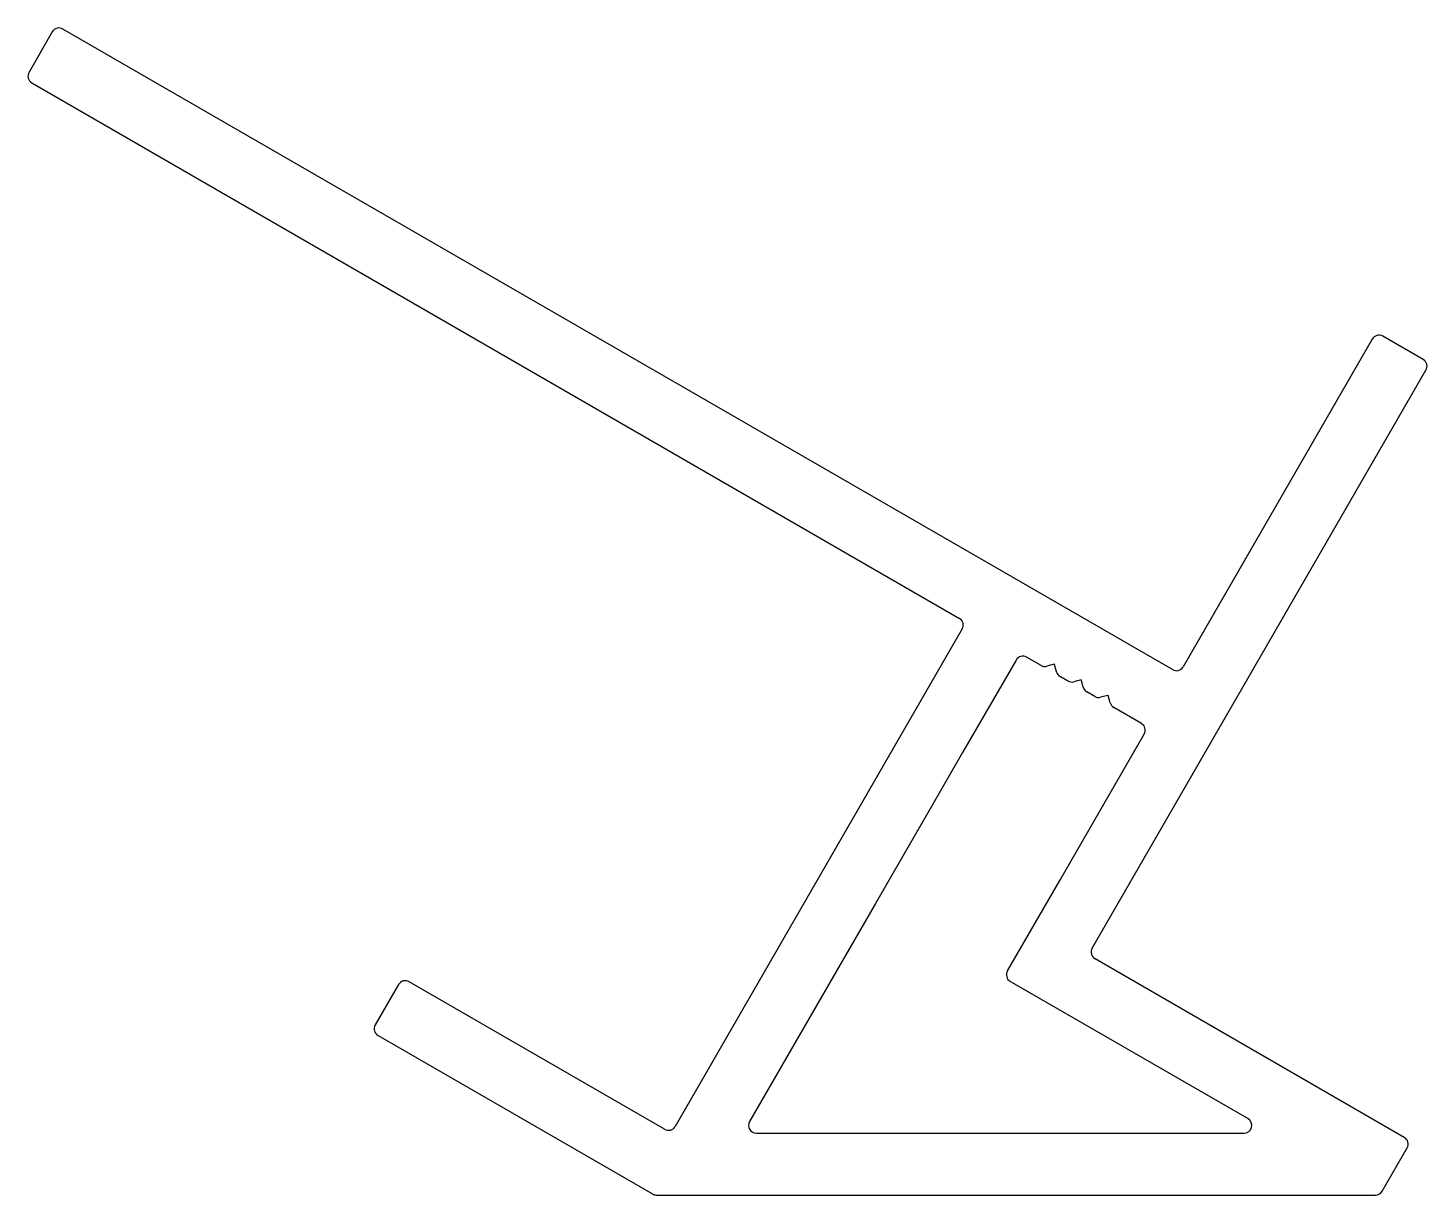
# Model space of a CAD drawing. Extents: x -21.1 to 24, y 6.6 to 44.2.
import ezdxf

# ---------------------------------------------------------------- set-up
doc = ezdxf.new("R2010")
doc.units = 0
doc.layers.add('1', color=7, linetype='CONTINUOUS')

msp = doc.modelspace()

# ---------------------------------------------------------------- linework, layer by layer
at = {"layer": '1', "color": 7}
for p, q in [((15.775, 23.551), (-19.964, 44.184)), ((-20.305, 44.093), (-21.055, 42.794)), ((-20.964, 42.452), (8.914, 25.202)), ((23.851, 33.539), (22.552, 34.289)), ((22.21, 34.197), (16.116, 23.642)), ((13.192, 14.578), (23.942, 33.197)), ((9.006, 24.861), (-0.244, 8.839)), ((23.243, 8.486), (13.284, 14.236)), ((-9.155, 13.406), (-9.905, 12.107)), ((-0.586, 8.748), (-8.813, 13.498)), ((-9.813, 11.766), (-0.974, 6.663)), ((22.532, 6.754), (23.335, 8.145)), ((-0.849, 6.629), (22.315, 6.629))]:
    msp.add_line(p, q, dxfattribs=at)
at = {"layer": '1', "color": 7, "linetype": 'CONTINUOUS'}
for p, q in [((11.542, 23.685), (11.079, 23.952)), ((10.738, 23.861), (9.017, 20.88)), ((11.542, 23.685), (11.542, 23.685)), ((11.965, 23.723), (11.731, 23.66)), ((12.038, 23.484), (11.975, 23.717)), ((12.408, 23.185), (12.154, 23.332)), ((12.154, 23.332), (12.408, 23.185)), ((12.408, 23.185), (12.154, 23.332)), ((12.154, 23.332), (12.408, 23.185)), ((12.408, 23.185), (12.154, 23.332)), ((12.831, 23.223), (12.597, 23.16)), ((12.904, 22.984), (12.841, 23.217)), ((13.274, 22.685), (13.02, 22.832)), ((13.697, 22.723), (13.463, 22.66)), ((13.769, 22.484), (13.707, 22.717)), ((14.775, 21.819), (13.886, 22.332)), ((12.145, 16.764), (14.866, 21.477)), ((9.017, 20.88), (8.017, 19.148)), ((8.017, 19.148), (6.208, 16.015)), ((10.462, 13.848), (12.145, 16.764)), ((6.208, 16.015), (2.157, 8.998)), ((18.204, 9.089), (10.553, 13.507)), ((2.373, 8.623), (18.079, 8.623))]:
    msp.add_line(p, q, dxfattribs=at)
at = {"layer": '1', "color": 7}
for centre, start, end in [((-20.089, 43.968), 60, 150), ((-20.839, 42.669), 150, 240), ((22.427, 34.072), 60, 150), ((23.726, 33.322), 330, 60), ((8.789, 24.986), 330, 60), ((15.9, 23.767), 240, 330), ((13.409, 14.453), 150, 240), ((-8.938, 13.281), 60, 150), ((-9.688, 11.982), 150, 240), ((-0.461, 8.964), 240, 330), ((23.118, 8.27), 330, 60), ((-0.849, 6.879), 240, 270), ((22.315, 6.879), 270, 330)]:
    msp.add_arc(centre, 0.25, start, end, dxfattribs=at)
at = {"layer": '1', "color": 7, "linetype": 'CONTINUOUS'}
for centre, radius, start, end in [((10.954, 23.736), 0.25, 60, 150), ((11.667, 23.902), 0.25, 240, 285), ((11.967, 23.715), 0.008, 15, 105), ((12.279, 23.548), 0.25, 195, 240), ((12.533, 23.402), 0.25, 240, 285), ((12.833, 23.215), 0.008, 15, 105), ((13.145, 23.048), 0.25, 195, 240), ((13.399, 22.902), 0.25, 240, 285), ((13.699, 22.715), 0.008, 15, 105), ((14.011, 22.548), 0.25, 195, 240), ((14.65, 21.602), 0.25, 330, 60), ((10.678, 13.723), 0.25, 150, 240), ((18.079, 8.873), 0.25, 270, 60), ((2.373, 8.873), 0.25, 150, 270)]:
    msp.add_arc(centre, radius, start, end, dxfattribs=at)

doc.saveas('drawing.dxf')
